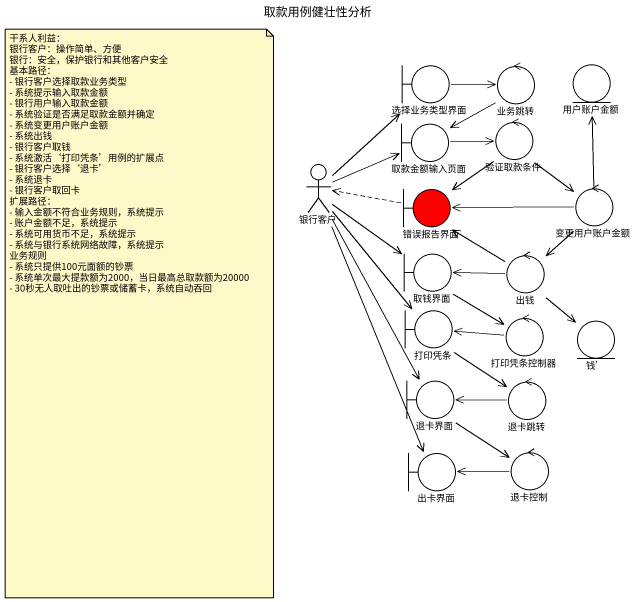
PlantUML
@startuml
title 取款用例健壮性分析
boundary 选择业务类型界面
control 业务跳转
entity 用户账户金额
boundary 取款金额输入页面
control 验证取款条件
actor 银行客户
boundary 错误报告界面 #FF0000
control 变更用户账户金额
boundary 取钱界面
control 出钱
boundary 打印凭条
control 打印凭条控制器
entity "钱’" as 钱
boundary 退卡界面
control 退卡跳转
boundary 出卡界面
control 退卡控制
选择业务类型界面 -right-> 业务跳转
业务跳转 --> 取款金额输入页面
取款金额输入页面 -right-> 验证取款条件
验证取款条件 --> 错误报告界面
验证取款条件 --> 变更用户账户金额
银行客户 -up-> 选择业务类型界面
银行客户 -right-> 取款金额输入页面
银行客户 --> 取钱界面
银行客户 --> 打印凭条
银行客户 --> 退卡界面
银行客户 --> 出卡界面
错误报告界面 .left.> 银行客户
变更用户账户金额 -up-> 用户账户金额
变更用户账户金额 -left-> 错误报告界面
变更用户账户金额 --> 出钱
取钱界面 --> 打印凭条控制器
出钱 -up-> 错误报告界面
出钱 -left-> 取钱界面
出钱 --> 钱
打印凭条 --> 退卡跳转
打印凭条控制器 -left-> 打印凭条
退卡界面 --> 退卡控制
退卡跳转 -left-> 退卡界面
退卡控制 -left-> 出卡界面
note as N1
  干系人利益：
  银行客户：操作简单、方便
  银行：安全，保护银行和其他客户安全
  基本路径：
  - 银行客户选择取款业务类型
  - 系统提示输入取款金额
  - 银行用户输入取款金额
  - 系统验证是否满足取款金额并确定
  - 系统变更用户账户金额
  - 系统出钱
  - 银行客户取钱
  - 系统激活‘打印凭条’用例的扩展点
  - 银行客户选择‘退卡’
  - 系统退卡
  - 银行客户取回卡
  扩展路径：
  - 输入金额不符合业务规则，系统提示
  - 账户金额不足，系统提示
  - 系统可用货币不足，系统提示
  - 系统与银行系统网络故障，系统提示
  业务规则
  - 系统只提供100元面额的钞票
  - 系统单次最大提款额为2000，当日最高总取款额为20000
  - 30秒无人取吐出的钞票或储蓄卡，系统自动吞回
end note
@enduml
